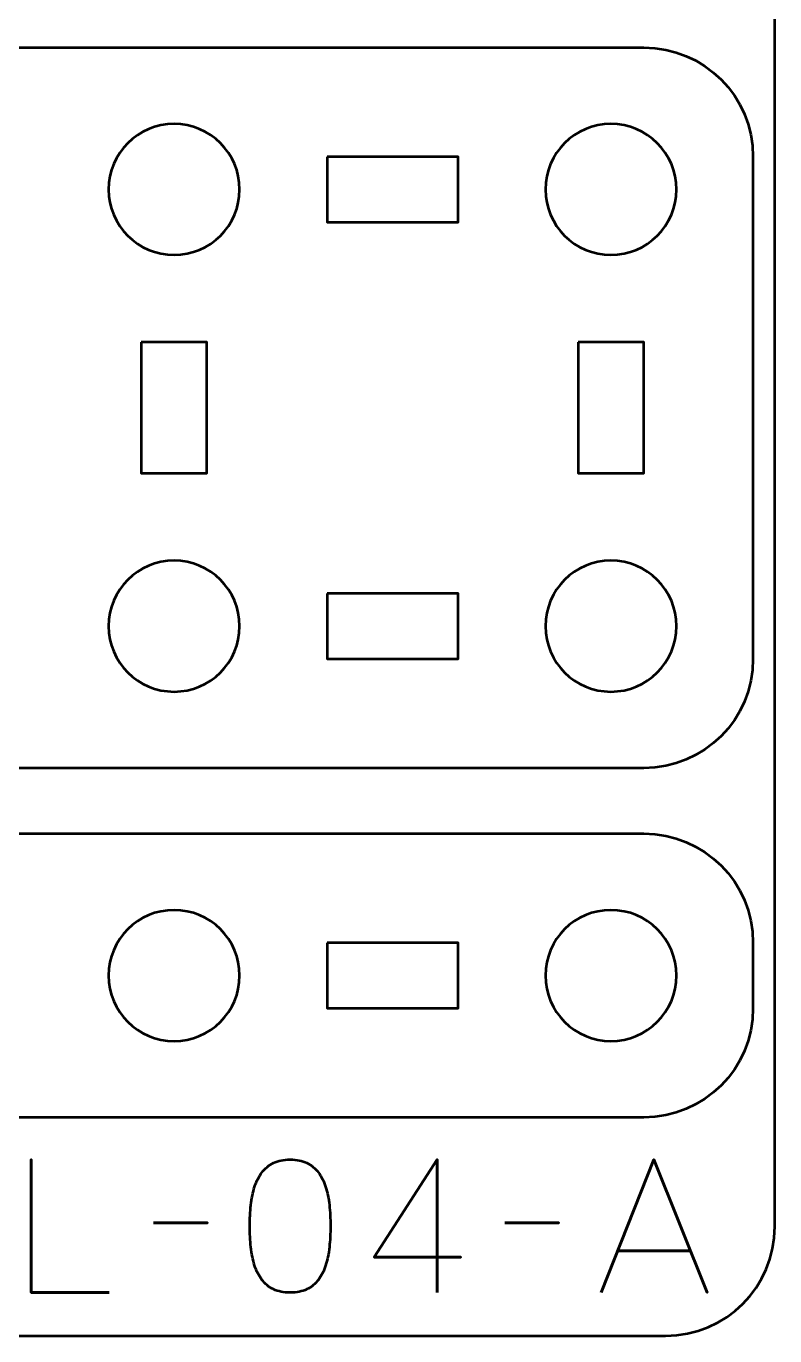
# Model space of a CAD drawing. Header units: centimetres. Extents: x -17.9 to -3.1, y -25.3 to -4.3.
# Drawn here: x -6.53 to -3.1, y -25.35 to -19.35 of the extents above; entities that cross this region are included whole.
import ezdxf

# ---------------------------------------------------------------- set-up
doc = ezdxf.new("R2010")
doc.units = ezdxf.units.CM
doc.header["$MEASUREMENT"] = 0
doc.layers.add('Layer 1', color=7, linetype='Continuous')

msp = doc.modelspace()

# ---------------------------------------------------------------- linework, layer by layer
at = {"layer": 'Layer 1', "color": 22, "lineweight": 53}
msp.add_open_spline([(-17.90003, -24.8499), (-17.90003, -24.8499), (-17.90003, -4.84994), (-17.90003, -4.84994), (-17.90003, -4.84994), (-17.90003, -4.57297), (-17.67694, -4.34998), (-17.39994, -4.34998), (-17.39994, -4.34998), (-17.39994, -4.34998), (-3.60007, -4.34998), (-3.60007, -4.34998), (-3.60007, -4.34998), (-3.32293, -4.34998), (-3.09997, -4.57297), (-3.09997, -4.84994), (-3.09997, -4.84994), (-3.09997, -4.84994), (-3.09997, -24.8499), (-3.09997, -24.8499), (-3.09997, -24.8499), (-3.09997, -25.1269), (-3.32293, -25.34999), (-3.60007, -25.34999), (-3.60007, -25.34999), (-3.60007, -25.34999), (-17.39994, -25.34999), (-17.39994, -25.34999), (-17.39994, -25.34999), (-17.67694, -25.34999), (-17.90003, -25.1269), (-17.90003, -24.8499)], degree=3, knots=[0, 0, 0, 0, 0.125, 0.125, 0.125, 0.125, 0.25, 0.25, 0.25, 0.25, 0.375, 0.375, 0.375, 0.375, 0.5, 0.5, 0.5, 0.5, 0.625, 0.625, 0.625, 0.625, 0.75, 0.75, 0.75, 0.75, 0.875, 0.875, 0.875, 0.875, 1, 1, 1, 1], dxfattribs=at)
at = {"layer": 'Layer 1', "color": 2, "lineweight": 53}
for points in [[(-10.50001, -19.95012), (-10.50001, -19.67312), (-10.27692, -19.45002), (-9.99992, -19.45002), (-9.99992, -19.45002), (-9.99992, -19.45002), (-3.69996, -19.45002), (-3.69996, -19.45002), (-3.69996, -19.45002), (-3.42299, -19.45002), (-3.2, -19.67312), (-3.2, -19.95012), (-3.2, -19.95012), (-3.2, -19.95012), (-3.2, -22.25004), (-3.2, -22.25004), (-3.2, -22.25004), (-3.2, -22.52705), (-3.42299, -22.75), (-3.69996, -22.75), (-3.69996, -22.75), (-3.69996, -22.75), (-9.99992, -22.75), (-9.99992, -22.75), (-9.99992, -22.75), (-10.27692, -22.75), (-10.50001, -22.52705), (-10.50001, -22.25004)], [(-10.50001, -23.55009), (-10.50001, -23.27309), (-10.27692, -23.05), (-9.99992, -23.05), (-9.99992, -23.05), (-9.99992, -23.05), (-3.69995, -23.05), (-3.69995, -23.05), (-3.69995, -23.05), (-3.42298, -23.05), (-3.19999, -23.27309), (-3.19999, -23.55009), (-3.19999, -23.55009), (-3.19999, -23.55009), (-3.19999, -23.8501), (-3.19999, -23.8501), (-3.19999, -23.8501), (-3.19999, -24.12706), (-3.42298, -24.35002), (-3.69995, -24.35002), (-3.69995, -24.35002), (-3.69995, -24.35002), (-9.99992, -24.35002), (-9.99992, -24.35002), (-9.99992, -24.35002), (-10.27692, -24.35002), (-10.50001, -24.12706), (-10.50001, -23.8501)]]:
    msp.add_open_spline(points, degree=3, knots=[0, 0, 0, 0, 0.1428571, 0.1428571, 0.1428571, 0.1428571, 0.2857143, 0.2857143, 0.2857143, 0.2857143, 0.4285714, 0.4285714, 0.4285714, 0.4285714, 0.5714286, 0.5714286, 0.5714286, 0.5714286, 0.7142857, 0.7142857, 0.7142857, 0.7142857, 0.8571429, 0.8571429, 0.8571429, 0.8571429, 1, 1, 1, 1], dxfattribs=at)
at = {"layer": 'Layer 1', "lineweight": 53}
for points in [[(-5.55, -20.10005), (-5.55, -20.26582), (-5.68432, -20.40005), (-5.84999, -20.40005), (-5.84999, -20.40005), (-6.01562, -20.40005), (-6.14999, -20.26582), (-6.14999, -20.10005), (-6.14999, -20.10005), (-6.14999, -19.93439), (-6.01562, -19.80005), (-5.84999, -19.80005), (-5.84999, -19.80005), (-5.68432, -19.80005), (-5.55, -19.93439), (-5.55, -20.10005)], [(-3.55003, -20.10005), (-3.55003, -20.26582), (-3.68426, -20.40005), (-3.85003, -20.40005), (-3.85003, -20.40005), (-4.0157, -20.40005), (-4.15003, -20.26582), (-4.15003, -20.10005), (-4.15003, -20.10005), (-4.15003, -19.93439), (-4.0157, -19.80005), (-3.85003, -19.80005), (-3.85003, -19.80005), (-3.68426, -19.80005), (-3.55003, -19.93439), (-3.55003, -20.10005)], [(-5.14995, -19.95012), (-5.14995, -19.95012), (-4.54994, -19.95012), (-4.54994, -19.95012), (-4.54994, -19.95012), (-4.54994, -19.95012), (-4.54994, -20.25012), (-4.54994, -20.25012), (-4.54994, -20.25012), (-4.54994, -20.25012), (-5.14995, -20.25012), (-5.14995, -20.25012), (-5.14995, -20.25012), (-5.14995, -20.25012), (-5.14995, -19.95012), (-5.14995, -19.95012)], [(-6.00006, -20.80007), (-6.00006, -20.80007), (-5.70006, -20.80007), (-5.70006, -20.80007), (-5.70006, -20.80007), (-5.70006, -20.80007), (-5.70006, -21.40006), (-5.70006, -21.40006), (-5.70006, -21.40006), (-5.70006, -21.40006), (-6.00006, -21.40006), (-6.00006, -21.40006), (-6.00006, -21.40006), (-6.00006, -21.40006), (-6.00006, -20.80007), (-6.00006, -20.80007)], [(-3.99996, -20.80007), (-3.99996, -20.80007), (-3.69996, -20.80007), (-3.69996, -20.80007), (-3.69996, -20.80007), (-3.69996, -20.80007), (-3.69996, -21.40006), (-3.69996, -21.40006), (-3.69996, -21.40006), (-3.69996, -21.40006), (-3.99996, -21.40006), (-3.99996, -21.40006), (-3.99996, -21.40006), (-3.99996, -21.40006), (-3.99996, -20.80007), (-3.99996, -20.80007)], [(-5.55, -22.10011), (-5.55, -22.26574), (-5.68432, -22.40012), (-5.84999, -22.40012), (-5.84999, -22.40012), (-6.01562, -22.40012), (-6.14999, -22.26574), (-6.14999, -22.10011), (-6.14999, -22.10011), (-6.14999, -21.93434), (-6.01562, -21.80011), (-5.84999, -21.80011), (-5.84999, -21.80011), (-5.68432, -21.80011), (-5.55, -21.93434), (-5.55, -22.10011)], [(-3.55003, -22.10011), (-3.55003, -22.26574), (-3.68426, -22.40012), (-3.85003, -22.40012), (-3.85003, -22.40012), (-4.0157, -22.40012), (-4.15003, -22.26574), (-4.15003, -22.10011), (-4.15003, -22.10011), (-4.15003, -21.93434), (-4.0157, -21.80011), (-3.85003, -21.80011), (-3.85003, -21.80011), (-3.68426, -21.80011), (-3.55003, -21.93434), (-3.55003, -22.10011)], [(-5.14995, -21.95004), (-5.14995, -21.95004), (-4.54994, -21.95004), (-4.54994, -21.95004), (-4.54994, -21.95004), (-4.54994, -21.95004), (-4.54994, -22.25004), (-4.54994, -22.25004), (-4.54994, -22.25004), (-4.54994, -22.25004), (-5.14995, -22.25004), (-5.14995, -22.25004), (-5.14995, -22.25004), (-5.14995, -22.25004), (-5.14995, -21.95004), (-5.14995, -21.95004)], [(-5.54999, -23.70002), (-5.54999, -23.8658), (-5.68432, -24.00003), (-5.84999, -24.00003), (-5.84999, -24.00003), (-6.01562, -24.00003), (-6.14999, -23.8658), (-6.14999, -23.70002), (-6.14999, -23.70002), (-6.14999, -23.53436), (-6.01562, -23.40002), (-5.84999, -23.40002), (-5.84999, -23.40002), (-5.68432, -23.40002), (-5.54999, -23.53436), (-5.54999, -23.70002)], [(-3.55002, -23.70002), (-3.55002, -23.8658), (-3.68425, -24.00003), (-3.85002, -24.00003), (-3.85002, -24.00003), (-4.01569, -24.00003), (-4.15002, -23.8658), (-4.15002, -23.70002), (-4.15002, -23.70002), (-4.15002, -23.53436), (-4.01569, -23.40002), (-3.85002, -23.40002), (-3.85002, -23.40002), (-3.68425, -23.40002), (-3.55002, -23.53436), (-3.55002, -23.70002)], [(-5.14994, -23.55009), (-5.14994, -23.55009), (-4.54993, -23.55009), (-4.54993, -23.55009), (-4.54993, -23.55009), (-4.54993, -23.55009), (-4.54993, -23.8501), (-4.54993, -23.8501), (-4.54993, -23.8501), (-4.54993, -23.8501), (-5.14994, -23.8501), (-5.14994, -23.8501), (-5.14994, -23.8501), (-5.14994, -23.8501), (-5.14994, -23.55009), (-5.14994, -23.55009)]]:
    msp.add_open_spline(points, degree=3, knots=[0, 0, 0, 0, 0.25, 0.25, 0.25, 0.25, 0.5, 0.5, 0.5, 0.5, 0.75, 0.75, 0.75, 0.75, 1, 1, 1, 1], dxfattribs=at)
at = {"layer": 'Layer 1', "color": 30, "lineweight": 53}
for points, knots in [([(-6.14761, -25.15241), (-6.14761, -25.15241), (-6.50406, -25.15241), (-6.50406, -25.15241), (-6.50406, -25.15241), (-6.50406, -25.15241), (-6.50406, -24.54196), (-6.50406, -24.54196), (-6.50406, -24.54196), (-6.50406, -24.54196), (-6.50406, -25.15241), (-6.50406, -25.15241), (-6.50406, -25.15241), (-6.50406, -25.15241), (-6.14761, -25.15241), (-6.14761, -25.15241)], [0, 0, 0, 0, 0.25, 0.25, 0.25, 0.25, 0.5, 0.5, 0.5, 0.5, 0.75, 0.75, 0.75, 0.75, 1, 1, 1, 1]), ([(-5.31872, -25.15241), (-5.28908, -25.15227), (-5.26354, -25.14705), (-5.24223, -25.13689), (-5.24223, -25.13689), (-5.22107, -25.12673), (-5.20343, -25.11219), (-5.18932, -25.09371), (-5.18932, -25.09371), (-5.17535, -25.07508), (-5.16434, -25.05307), (-5.15615, -25.02767), (-5.15615, -25.02767), (-5.14811, -25.00227), (-5.14233, -24.97447), (-5.13908, -24.94399), (-5.13908, -24.94399), (-5.13569, -24.91351), (-5.134, -24.88148), (-5.13414, -24.84761), (-5.13414, -24.84761), (-5.134, -24.81388), (-5.13569, -24.78185), (-5.13908, -24.75151), (-5.13908, -24.75151), (-5.14233, -24.72117), (-5.14811, -24.69323), (-5.15615, -24.66783), (-5.15615, -24.66783), (-5.16434, -24.64257), (-5.17535, -24.62056), (-5.18932, -24.60179), (-5.18932, -24.60179), (-5.20343, -24.58317), (-5.22107, -24.56863), (-5.24223, -24.55847), (-5.24223, -24.55847), (-5.26354, -24.54817), (-5.28908, -24.54295), (-5.31872, -24.54281), (-5.31872, -24.54281), (-5.34835, -24.54295), (-5.37389, -24.54817), (-5.3952, -24.55847), (-5.3952, -24.55847), (-5.41636, -24.56863), (-5.434, -24.58317), (-5.44811, -24.60179), (-5.44811, -24.60179), (-5.46209, -24.62056), (-5.47309, -24.64257), (-5.48128, -24.66783), (-5.48128, -24.66783), (-5.48932, -24.69323), (-5.49511, -24.72117), (-5.49835, -24.75151), (-5.49835, -24.75151), (-5.50174, -24.78185), (-5.50343, -24.81388), (-5.50329, -24.84761), (-5.50329, -24.84761), (-5.50343, -24.88148), (-5.50174, -24.91351), (-5.49835, -24.94399), (-5.49835, -24.94399), (-5.49511, -24.97447), (-5.48932, -25.00227), (-5.48128, -25.02767), (-5.48128, -25.02767), (-5.47309, -25.05307), (-5.46209, -25.07508), (-5.44811, -25.09371), (-5.44811, -25.09371), (-5.434, -25.11219), (-5.41636, -25.12673), (-5.3952, -25.13689), (-5.3952, -25.13689), (-5.37389, -25.14705), (-5.34835, -25.15227), (-5.31872, -25.15241)], [0, 0, 0, 0, 0.05, 0.05, 0.05, 0.05, 0.1, 0.1, 0.1, 0.1, 0.15, 0.15, 0.15, 0.15, 0.2, 0.2, 0.2, 0.2, 0.25, 0.25, 0.25, 0.25, 0.3, 0.3, 0.3, 0.3, 0.35, 0.35, 0.35, 0.35, 0.4, 0.4, 0.4, 0.4, 0.45, 0.45, 0.45, 0.45, 0.5, 0.5, 0.5, 0.5, 0.55, 0.55, 0.55, 0.55, 0.6, 0.6, 0.6, 0.6, 0.65, 0.65, 0.65, 0.65, 0.7, 0.7, 0.7, 0.7, 0.75, 0.75, 0.75, 0.75, 0.8, 0.8, 0.8, 0.8, 0.85, 0.85, 0.85, 0.85, 0.9, 0.9, 0.9, 0.9, 0.95, 0.95, 0.95, 0.95, 1, 1, 1, 1]), ([(-5.31872, -25.15241), (-5.28908, -25.15227), (-5.26354, -25.14705), (-5.24223, -25.13689), (-5.24223, -25.13689), (-5.22107, -25.12673), (-5.20343, -25.11219), (-5.18932, -25.09371), (-5.18932, -25.09371), (-5.17535, -25.07508), (-5.16434, -25.05307), (-5.15615, -25.02767), (-5.15615, -25.02767), (-5.14811, -25.00227), (-5.14233, -24.97447), (-5.13908, -24.94399), (-5.13908, -24.94399), (-5.13569, -24.91351), (-5.134, -24.88148), (-5.13414, -24.84761), (-5.13414, -24.84761), (-5.134, -24.81388), (-5.13569, -24.78185), (-5.13908, -24.75151), (-5.13908, -24.75151), (-5.14233, -24.72117), (-5.14811, -24.69323), (-5.15615, -24.66783), (-5.15615, -24.66783), (-5.16434, -24.64257), (-5.17535, -24.62056), (-5.18932, -24.60179), (-5.18932, -24.60179), (-5.20343, -24.58317), (-5.22107, -24.56863), (-5.24223, -24.55847), (-5.24223, -24.55847), (-5.26354, -24.54817), (-5.28908, -24.54295), (-5.31872, -24.54281), (-5.31872, -24.54281), (-5.34835, -24.54295), (-5.37389, -24.54817), (-5.3952, -24.55847), (-5.3952, -24.55847), (-5.41636, -24.56863), (-5.434, -24.58317), (-5.44811, -24.60179), (-5.44811, -24.60179), (-5.46209, -24.62056), (-5.47309, -24.64257), (-5.48128, -24.66783), (-5.48128, -24.66783), (-5.48932, -24.69323), (-5.49511, -24.72117), (-5.49835, -24.75151), (-5.49835, -24.75151), (-5.50174, -24.78185), (-5.50343, -24.81388), (-5.50329, -24.84761), (-5.50329, -24.84761), (-5.50343, -24.88148), (-5.50174, -24.91351), (-5.49835, -24.94399), (-5.49835, -24.94399), (-5.49511, -24.97447), (-5.48932, -25.00227), (-5.48128, -25.02767), (-5.48128, -25.02767), (-5.47309, -25.05307), (-5.46209, -25.07508), (-5.44811, -25.09371), (-5.44811, -25.09371), (-5.434, -25.11219), (-5.41636, -25.12673), (-5.3952, -25.13689), (-5.3952, -25.13689), (-5.37389, -25.14705), (-5.34835, -25.15227), (-5.31872, -25.15241)], [0, 0, 0, 0, 0.05, 0.05, 0.05, 0.05, 0.1, 0.1, 0.1, 0.1, 0.15, 0.15, 0.15, 0.15, 0.2, 0.2, 0.2, 0.2, 0.25, 0.25, 0.25, 0.25, 0.3, 0.3, 0.3, 0.3, 0.35, 0.35, 0.35, 0.35, 0.4, 0.4, 0.4, 0.4, 0.45, 0.45, 0.45, 0.45, 0.5, 0.5, 0.5, 0.5, 0.55, 0.55, 0.55, 0.55, 0.6, 0.6, 0.6, 0.6, 0.65, 0.65, 0.65, 0.65, 0.7, 0.7, 0.7, 0.7, 0.75, 0.75, 0.75, 0.75, 0.8, 0.8, 0.8, 0.8, 0.85, 0.85, 0.85, 0.85, 0.9, 0.9, 0.9, 0.9, 0.95, 0.95, 0.95, 0.95, 1, 1, 1, 1]), ([(-4.64561, -25.15241), (-4.64561, -25.15241), (-4.64561, -24.54196), (-4.64561, -24.54196), (-4.64561, -24.54196), (-4.64561, -24.54196), (-4.93348, -24.98985), (-4.93348, -24.98985), (-4.93348, -24.98985), (-4.93348, -24.98985), (-4.53724, -24.98985), (-4.53724, -24.98985), (-4.53724, -24.98985), (-4.53724, -24.98985), (-4.93348, -24.98985), (-4.93348, -24.98985), (-4.93348, -24.98985), (-4.93348, -24.98985), (-4.64561, -24.54196), (-4.64561, -24.54196), (-4.64561, -24.54196), (-4.64561, -24.54196), (-4.64561, -25.15241), (-4.64561, -25.15241)], [0, 0, 0, 0, 0.1666667, 0.1666667, 0.1666667, 0.1666667, 0.3333333, 0.3333333, 0.3333333, 0.3333333, 0.5, 0.5, 0.5, 0.5, 0.6666667, 0.6666667, 0.6666667, 0.6666667, 0.8333333, 0.8333333, 0.8333333, 0.8333333, 1, 1, 1, 1]), ([(-3.89546, -25.15241), (-3.89546, -25.15241), (-3.65331, -24.54196), (-3.65331, -24.54196), (-3.65331, -24.54196), (-3.65331, -24.54196), (-3.41032, -25.15241), (-3.41032, -25.15241), (-3.41032, -25.15241), (-3.41032, -25.15241), (-3.65331, -24.54196), (-3.65331, -24.54196), (-3.65331, -24.54196), (-3.65331, -24.54196), (-3.89546, -25.15241), (-3.89546, -25.15241)], [0, 0, 0, 0, 0.25, 0.25, 0.25, 0.25, 0.5, 0.5, 0.5, 0.5, 0.75, 0.75, 0.75, 0.75, 1, 1, 1, 1]), ([(-5.94356, -24.83322), (-5.94356, -24.83322), (-5.69718, -24.83322), (-5.69718, -24.83322), (-5.69718, -24.83322), (-5.69718, -24.83322), (-5.94356, -24.83322), (-5.94356, -24.83322)], [0, 0, 0, 0, 0.5, 0.5, 0.5, 0.5, 1, 1, 1, 1]), ([(-4.33573, -24.83322), (-4.33573, -24.83322), (-4.08935, -24.83322), (-4.08935, -24.83322), (-4.08935, -24.83322), (-4.08935, -24.83322), (-4.33573, -24.83322), (-4.33573, -24.83322)], [0, 0, 0, 0, 0.5, 0.5, 0.5, 0.5, 1, 1, 1, 1]), ([(-3.81926, -24.96022), (-3.81926, -24.96022), (-3.48736, -24.96022), (-3.48736, -24.96022), (-3.48736, -24.96022), (-3.48736, -24.96022), (-3.81926, -24.96022), (-3.81926, -24.96022)], [0, 0, 0, 0, 0.5, 0.5, 0.5, 0.5, 1, 1, 1, 1])]:
    msp.add_open_spline(points, degree=3, knots=knots, dxfattribs=at)

doc.saveas('drawing.dxf')
